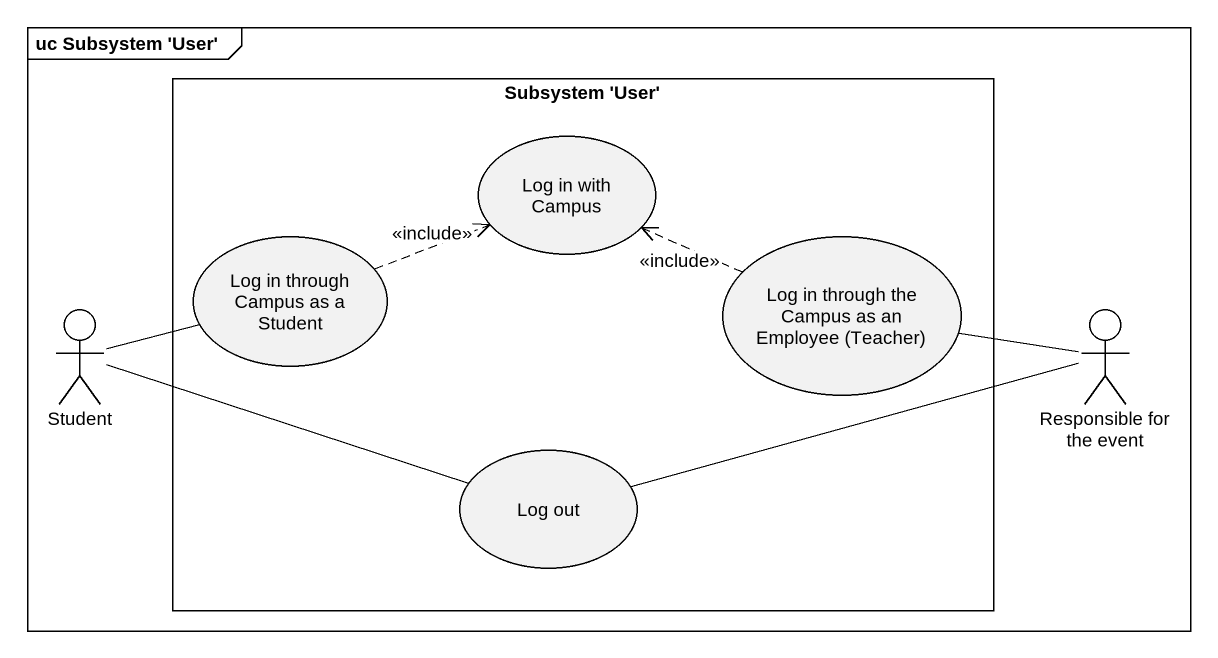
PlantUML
@startuml
mainframe uc Subsystem 'User'
rectangle "Subsystem 'User'" as Subsystem_User {
  usecase "Log in with Campus" as Log_in_with_Campus
  usecase "Log in through Campus as a Student" as Log_in_through_Campus_as_a
  usecase "Log in through the Campus as an Employee (Teacher)" as Log_in_through_the_Campus
  usecase "Log out" as Log_out
}
actor Student
actor "Responsible for the event" as Responsible_for_the_event
Student -right- Log_in_through_Campus_as_a
Student -right- Log_out
Log_in_through_Campus_as_a .right.> Log_in_with_Campus : <<include>>
Log_in_through_the_Campus .left.> Log_in_with_Campus : <<include>>
Responsible_for_the_event -left- Log_in_through_the_Campus
Responsible_for_the_event -left- Log_out
@enduml
